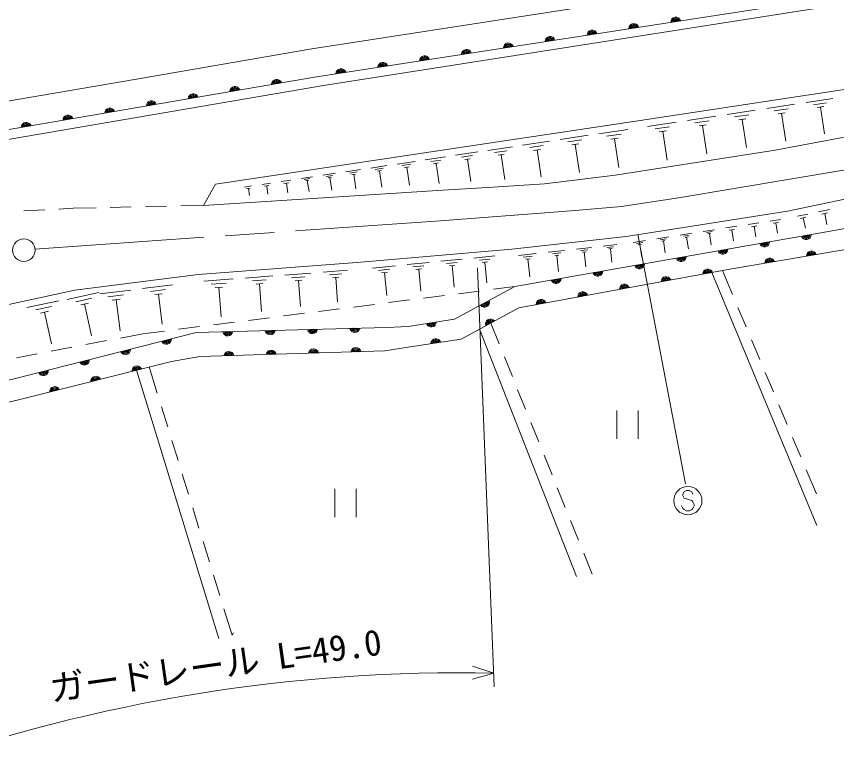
# Model space of a CAD drawing. Units: millimetres, scale not verified. Extents: x 40000 to 680000, y 20000 to 380000.
# Drawn here: x 262832 to 320950, y 266436 to 319676 of the extents above; entities that cross this region are included whole.
import ezdxf
from ezdxf.enums import TextEntityAlignment as Align

# ---------------------------------------------------------------- set-up
doc = ezdxf.new("R2010")
doc.units = ezdxf.units.MM
doc.header["$LTSCALE"] = 1000
doc.linetypes.add('CHAIN', pattern=[18.5, 12, -1.5, 3.5, -1.5])
for name, color, linetype, lineweight in [('M-BGD', 7, 'Continuous', 13), ('M-BMK', 2, 'CHAIN', 13), ('M-BMK-SRVR', 3, 'Continuous', 13), ('M-STR-HTXT', 7, 'Continuous', 13), ('M-STR-STRC', 7, 'Continuous', 13)]:
    doc.layers.add(name, color=color, linetype=linetype, lineweight=lineweight)
doc.styles.add('ＭＳ ゴシック', font='')
doc.styles.get('ＭＳ ゴシック').set_extended_font_data('MS Gothic')

msp = doc.modelspace()

# ---------------------------------------------------------------- linework, layer by layer
at = {"layer": 'M-BGD'}
for p, q in [((318795, 313574), (320682, 313858)), ((315996, 313152), (317964, 313448)), ((319302, 313409), (320246, 313551)), ((319574, 313208), (320045, 313279)), ((313187, 312729), (315188, 313030)), ((313725, 312554), (314726, 312705)), ((316525, 312980), (317509, 313128)), ((316808, 312771), (317300, 312845)), ((317054, 312808), (317350, 310841)), ((319809, 313244), (320094, 311356)), ((307549, 311880), (309577, 312186)), ((310375, 312306), (312389, 312609)), ((310916, 312130), (311924, 312281)), ((314013, 312342), (314513, 312417)), ((314263, 312380), (314564, 310379)), ((304107, 311362), (306151, 311670)), ((308094, 311703), (309108, 311856)), ((308386, 311488), (308893, 311564)), ((308639, 311526), (308945, 309498)), ((311206, 311916), (311710, 311992)), ((311458, 311954), (311761, 309939)), ((301360, 310949), (303345, 311247)), ((304656, 311183), (305678, 311337)), ((304950, 310966), (305461, 311043)), ((305206, 311005), (305513, 308960)), ((296236, 310178), (297985, 310441)), ((298695, 310548), (300606, 310835)), ((299209, 310381), (300164, 310524)), ((301894, 310775), (302886, 310925)), ((302179, 310564), (302675, 310639)), ((302427, 310602), (302726, 308617)), ((293943, 309832), (295527, 310071)), ((294369, 309694), (295161, 309813)), ((296706, 310025), (297581, 310156)), ((296958, 309839), (297395, 309905)), ((297176, 309872), (297440, 308123)), ((299483, 310178), (299961, 310250)), ((299722, 310214), (300010, 308303)), ((289807, 309210), (291088, 309403)), ((290151, 309098), (290791, 309194)), ((291807, 309511), (293232, 309725)), ((292190, 309386), (292902, 309494)), ((292395, 309235), (292751, 309289)), ((292573, 309262), (292787, 307837)), ((294597, 309526), (294993, 309585)), ((294795, 309556), (295033, 307971)), ((286186, 308665), (287207, 308819)), ((286460, 308576), (286971, 308653)), ((287936, 308928), (289083, 309101)), ((288244, 308828), (288817, 308914)), ((288409, 308706), (288696, 308749)), ((288552, 308728), (288725, 307581)), ((290335, 308962), (290655, 309010)), ((290495, 308986), (290688, 307705)), ((281587, 307973), (282279, 308077)), ((283019, 308188), (283813, 308308)), ((283232, 308119), (283629, 308179)), ((283346, 308035), (283545, 308064)), ((283446, 308049), (283565, 307255)), ((284549, 308419), (285453, 308555)), ((284792, 308340), (285244, 308408)), ((284922, 308244), (285148, 308278)), ((285035, 308261), (285171, 307357)), ((286607, 308467), (286863, 308506)), ((286735, 308486), (286889, 307465)), ((276098, 306285), (276937, 307779)), ((278997, 307583), (279502, 307659)), ((279142, 307476), (279395, 307514)), ((279268, 307495), (279345, 306989)), ((280249, 307771), (280844, 307861)), ((280420, 307645), (280718, 307690)), ((280569, 307667), (280658, 307072)), ((281786, 307826), (282132, 307878)), ((281959, 307852), (282063, 307160)), ((274474, 306248), (276098, 306285)), ((263349, 305892), (264847, 305971)), ((265845, 306023), (266851, 306076)), ((266851, 306076), (268475, 306113)), ((269475, 306135), (270975, 306169)), ((271974, 306192), (273474, 306225)), ((319678, 305819), (320455, 305981)), ((319913, 305665), (320301, 305746)), ((320107, 305706), (320269, 304929)), ((316252, 305173), (316986, 305288)), ((318176, 305506), (318914, 305660)), ((318399, 305360), (318768, 305437)), ((318584, 305398), (318738, 304660)), ((311503, 304429), (312308, 304555)), ((313110, 304681), (313891, 304803)), ((313336, 304516), (313726, 304577)), ((313531, 304547), (313653, 303766)), ((314693, 304929), (315450, 305047)), ((314912, 304769), (315290, 304828)), ((315101, 304799), (315220, 304042)), ((316464, 305018), (316831, 305076)), ((316648, 305047), (316763, 304313)), ((308216, 303914), (309069, 304048)), ((309872, 304174), (310701, 304304)), ((310095, 304103), (310510, 304167)), ((310215, 304015), (310422, 304048)), ((310319, 304031), (310448, 303203)), ((311720, 304360), (312122, 304423)), ((311836, 304275), (312037, 304307)), ((311937, 304291), (312063, 303486)), ((304415, 303397), (305376, 303503)), ((306534, 303651), (307413, 303789)), ((306771, 303576), (307210, 303644)), ((306898, 303483), (307118, 303517)), ((307008, 303500), (307146, 302622)), ((308446, 303841), (308872, 303908)), ((308569, 303751), (308782, 303785)), ((308676, 303768), (308809, 302914)), ((298406, 302733), (299668, 302872)), ((300516, 302966), (301671, 303094)), ((300821, 302853), (301398, 302917)), ((302517, 303187), (303573, 303304)), ((302795, 303084), (303323, 303143)), ((302942, 302967), (303206, 302996)), ((303074, 302981), (303190, 301925)), ((304669, 303303), (305149, 303356)), ((304802, 303196), (305042, 303223)), ((304922, 303210), (305028, 302249)), ((290509, 302082), (292084, 302238)), ((292906, 302320), (294429, 302471)), ((293306, 302167), (294067, 302243)), ((295251, 302552), (296723, 302699)), ((295637, 302405), (296373, 302478)), ((295840, 302239), (296208, 302276)), ((296024, 302257), (296170, 300785)), ((298739, 302610), (299370, 302680)), ((298914, 302470), (299230, 302505)), ((299072, 302487), (299211, 301226)), ((300981, 302725), (301270, 302757)), ((301125, 302741), (301253, 301585)), ((284557, 301550), (286297, 301681)), ((288058, 301838), (289686, 302000)), ((288485, 301675), (289299, 301756)), ((290922, 301924), (291710, 302002)), ((291139, 301746), (291532, 301786)), ((291336, 301766), (291492, 300191)), ((293515, 301996), (293896, 302033)), ((293706, 302014), (293857, 300491)), ((312854, 301662), (313566, 299971)), ((276104, 300914), (278184, 301071)), ((279041, 301135), (281003, 301283)), ((281857, 301347), (283705, 301486)), ((282336, 301150), (283261, 301220)), ((285009, 301365), (285878, 301430)), ((285242, 301164), (285677, 301197)), ((285460, 301180), (285591, 299441)), ((288709, 301492), (289116, 301532)), ((288912, 301512), (289074, 299884)), ((319549, 283584), (312108, 301526)), ((271770, 300385), (273895, 300653)), ((276644, 300693), (277684, 300772)), ((276923, 300453), (277443, 300492)), ((279550, 300927), (280531, 301000)), ((279813, 300700), (280304, 300737)), ((280059, 300718), (280206, 298757)), ((282585, 300937), (283047, 300972)), ((282816, 300954), (282955, 299106)), ((296632, 300340), (298154, 300533)), ((266420, 299613), (268672, 300103)), ((268733, 300002), (270937, 300280)), ((269319, 299796), (270421, 299935)), ((272335, 300187), (273397, 300321)), ((272634, 299955), (273165, 300022)), ((272899, 299988), (273168, 297863)), ((277183, 300472), (277340, 298393)), ((291672, 299710), (293160, 299899)), ((294152, 300025), (295640, 300214)), ((263577, 299033), (265829, 299523)), ((267044, 299454), (268170, 299699)), ((267387, 299234), (267950, 299356)), ((269629, 299555), (270180, 299625)), ((269905, 299590), (270183, 297387)), ((289192, 299395), (290680, 299584)), ((264201, 298874), (265327, 299119)), ((264544, 298654), (265107, 298776)), ((267668, 299295), (268158, 297043)), ((284232, 298765), (285720, 298954)), ((286712, 299080), (288200, 299269)), ((313954, 299050), (314536, 297667)), ((264826, 298715), (265315, 296463)), ((279272, 298135), (280760, 298324)), ((281752, 298450), (283240, 298639)), ((274312, 297505), (275800, 297694)), ((276792, 297820), (278280, 298009)), ((297036, 296466), (296438, 297945)), ((270204, 296883), (271798, 297185)), ((271798, 297185), (273320, 297379)), ((295646, 297515), (302508, 279980)), ((267748, 296416), (269222, 296696)), ((314924, 296746), (315506, 295363)), ((265292, 295950), (266765, 296229)), ((262836, 295483), (264309, 295763)), ((297974, 294148), (297411, 295539)), ((272241, 294828), (272815, 292971)), ((277167, 275588), (271337, 294601)), ((315894, 294442), (316477, 293059)), ((298911, 291830), (298349, 293221)), ((273110, 292015), (273553, 290582)), ((316865, 292138), (317447, 290755)), ((305379, 291748), (305379, 289748)), ((306879, 291748), (306879, 289748)), ((299848, 289513), (299286, 290903)), ((273848, 289627), (274291, 288193)), ((317835, 289834), (318417, 288451)), ((300786, 287195), (300223, 288586)), ((274586, 287238), (275028, 285805)), ((318805, 287529), (319517, 285839)), ((285397, 286197), (285397, 284197)), ((286897, 286197), (286897, 284197)), ((301723, 284878), (301161, 286268)), ((275323, 284849), (275766, 283416)), ((302661, 282560), (302098, 283951)), ((276061, 282461), (276504, 281028)), ((303634, 280153), (303035, 281633)), ((276799, 280072), (277242, 278639)), ((277537, 277683), (278111, 275826)), ((278111, 275826), (278215, 275982))]:
    msp.add_line(p, q, dxfattribs=at)
for points in [[(450337, 320999), (446182, 321921), (436665, 323726), (421166, 326055), (408077, 327237), (400564, 327692), (391266, 328028), (379353, 328025), (371833, 327959), (361464, 327563), (348410, 326613), (335071, 325153), (322834, 323444), (300605, 319973), (283771, 317367), (271209, 315210), (257368, 312838), (253830, 312164), (240297, 309900), (188987, 301195)], [(450222, 319309), (445827, 320291), (436386, 322115), (423376, 324168), (407940, 325460), (400304, 326003), (391239, 326362), (379213, 326375), (371909, 326255), (361569, 325784), (348585, 324839), (335253, 323176), (323139, 321421), (284086, 315397), (257745, 310877), (189278, 299386)], [(284745, 314812), (323229, 320820), (335333, 322574), (347986, 324085), (360327, 325119), (371927, 325647), (379217, 325767), (391225, 325695), (399427, 325383), (407893, 324855), (423348, 323438), (436281, 321516), (445684, 319619), (449983, 318715)], [(276937, 307779), (307028, 312307), (321173, 314437), (339883, 316984), (346736, 317895), (355801, 318663), (362825, 319201), (370193, 319513), (376087, 319595), (391062, 319579), (401092, 319250), (408289, 318742), (420820, 317641), (425051, 317004), (427678, 316710), (431488, 316117), (437972, 314920)], [(276098, 306285), (293044, 307354), (296614, 307566), (300254, 307820), (305250, 308413), (316595, 310191), (324770, 311726), (334306, 313323), (344873, 314664), (354187, 315694), (360452, 316202), (371857, 316714), (380435, 316867), (389013, 316897), (394449, 316788), (401680, 316439), (424372, 314865), (439029, 313588)], [(189304, 298623), (257925, 310210), (284745, 314812)], [(297942, 303184), (306032, 304079), (317480, 305871), (324012, 307234), (332751, 308440), (341742, 309677), (353763, 310915), (361947, 311651), (370303, 312105), (381290, 312340), (392450, 312230), (401743, 311946), (408057, 311469), (420329, 309871), (427557, 309386)], [(233479, 285849), (236751, 285090), (249062, 288802), (251012, 289366), (255592, 292325), (262668, 293993), (275559, 297267), (289075, 297636), (290584, 297709), (293883, 298210), (298154, 300533), (324682, 305198), (335161, 306827), (346727, 308283), (366746, 309919), (380047, 310245), (393666, 310182)], [(393814, 308662), (380065, 308711), (371323, 308507), (366920, 308243), (359661, 307780), (346979, 306710), (334735, 305189), (324938, 303731), (313379, 301758), (298436, 299032), (294354, 296812), (290729, 296261), (288948, 295969), (275820, 295571), (273812, 295224), (263074, 292519), (255935, 290821), (251575, 288080), (249475, 287463), (236472, 283642), (230954, 284563)], [(233071, 285853), (245136, 293935), (247027, 295055), (249306, 295706), (259191, 298591), (266980, 300285), (275701, 301385), (286962, 302232), (297942, 303184)]]:
    msp.add_lwpolyline(points, dxfattribs=at)
for centre, radius, start, end in [((306586, 318813), 354, 17.56528, 179.97046), ((306586, 318813), 283, 19.78932, 177.74642), ((309551, 319270), 354, 17.56528, 179.97046), ((309551, 319270), 283, 19.78932, 177.74642), ((309551, 319270), 212, 23.53565, 174.0001), ((309551, 319270), 142, 31.24738, 166.28837), ((309551, 319270), 100, 41.56504, 155.97071), ((303621, 318355), 354, 17.56528, 179.97046), ((303621, 318355), 283, 19.78932, 177.74642), ((303621, 318355), 212, 23.53565, 174.0001), ((303621, 318355), 142, 31.24738, 166.28837), ((306586, 318813), 212, 23.53565, 174.0001), ((306586, 318813), 142, 31.24738, 166.28837), ((306586, 318813), 100, 41.56504, 155.97071), ((300656, 317898), 354, 17.56528, 179.97046), ((300656, 317898), 283, 19.78932, 177.74642), ((300656, 317898), 212, 23.53565, 174.0001), ((300656, 317898), 142, 31.24738, 166.28837), ((300656, 317898), 100, 41.56504, 155.97071), ((303621, 318355), 100, 41.56504, 155.97071), ((294726, 316984), 354, 17.56528, 179.97046), ((297691, 317441), 354, 17.56528, 179.97046), ((297691, 317441), 283, 19.78932, 177.74642), ((297691, 317441), 212, 23.53565, 174.0001), ((297691, 317441), 142, 31.24738, 166.28837), ((297691, 317441), 100, 41.56504, 155.97071), ((291761, 316526), 354, 17.56528, 179.97046), ((291761, 316526), 283, 19.78932, 177.74642), ((294726, 316984), 283, 19.78932, 177.74642), ((294726, 316984), 212, 23.53565, 174.0001), ((294726, 316984), 142, 31.24738, 166.28837), ((294726, 316984), 100, 41.56504, 155.97071), ((288796, 316069), 354, 17.56528, 179.97046), ((288796, 316069), 283, 19.78932, 177.74642), ((288796, 316069), 212, 23.53565, 174.0001), ((288796, 316069), 142, 31.24738, 166.28837), ((288796, 316069), 100, 41.56504, 155.97071), ((291761, 316526), 212, 23.53565, 174.0001), ((291761, 316526), 142, 31.24738, 166.28837), ((291761, 316526), 100, 41.56504, 155.97071), ((285831, 315612), 354, 17.56528, 179.97046), ((285831, 315612), 283, 19.78932, 177.74642), ((285831, 315612), 212, 23.53565, 174.0001), ((285831, 315612), 142, 31.24738, 166.28837), ((285831, 315612), 100, 41.56504, 155.97071), ((281273, 314860), 354, 18.53403, 180.9392), ((281273, 314860), 283, 20.75807, 178.71517), ((281273, 314860), 212, 24.50439, 174.96884), ((278317, 314352), 354, 18.53403, 180.9392), ((278317, 314352), 283, 20.75807, 178.71517), ((278317, 314352), 212, 24.50439, 174.96884), ((278317, 314352), 142, 32.21612, 167.25711), ((278317, 314352), 100, 42.53378, 156.93945), ((281273, 314860), 142, 32.21612, 167.25711), ((281273, 314860), 100, 42.53378, 156.93945), ((275360, 313845), 354, 18.53403, 180.9392), ((275360, 313845), 283, 20.75807, 178.71517), ((275360, 313845), 212, 24.50439, 174.96884), ((275360, 313845), 142, 32.21612, 167.25711), ((275360, 313845), 100, 42.53378, 156.93945), ((272403, 313338), 354, 18.53403, 180.9392), ((272403, 313338), 283, 20.75807, 178.71517), ((272403, 313338), 212, 24.50439, 174.96884), ((272403, 313338), 142, 32.21612, 167.25711), ((272403, 313338), 100, 42.53378, 156.93945), ((269446, 312830), 354, 18.53403, 180.9392), ((269446, 312830), 283, 20.75807, 178.71517), ((269446, 312830), 212, 24.50439, 174.96884), ((269446, 312830), 142, 32.21612, 167.25711), ((269446, 312830), 100, 42.53378, 156.93945), ((263533, 311816), 354, 18.53403, 180.9392), ((263533, 311816), 283, 20.75807, 178.71517), ((266490, 312323), 354, 18.53403, 180.9392), ((266490, 312323), 283, 20.75807, 178.71517), ((266490, 312323), 212, 24.50439, 174.96884), ((266490, 312323), 142, 32.21612, 167.25711), ((266490, 312323), 100, 42.53378, 156.93945), ((263533, 311816), 212, 24.50439, 174.96884), ((263533, 311816), 142, 32.21612, 167.25711), ((263533, 311816), 100, 42.53378, 156.93945), ((318795, 304218), 354, 198.76999, 1.17517), ((318795, 304218), 283, 200.99403, 358.95113), ((318795, 304218), 212, 204.74035, 355.2048), ((318795, 304218), 142, 212.45208, 347.49307), ((318795, 304218), 100, 222.76974, 337.17541), ((315841, 303698), 354, 198.76999, 1.17517), ((315841, 303698), 283, 200.99403, 358.95113), ((315841, 303698), 212, 204.74035, 355.2048), ((315841, 303698), 142, 212.45208, 347.49307), ((315841, 303698), 100, 222.76974, 337.17541), ((312886, 303179), 354, 198.76999, 1.17517), ((312886, 303179), 283, 200.99403, 358.95113), ((312886, 303179), 212, 204.74035, 355.2048), ((312886, 303179), 142, 212.45208, 347.49307), ((312886, 303179), 100, 222.76974, 337.17541), ((319168, 302691), 354, 18.48465, 180.88983), ((319168, 302691), 283, 20.70869, 178.66579), ((319168, 302691), 212, 24.45502, 174.91947), ((319168, 302691), 142, 32.16675, 167.20774), ((309931, 302659), 354, 198.76999, 1.17517), ((309931, 302659), 283, 200.99403, 358.95113), ((309931, 302659), 212, 204.74035, 355.2048), ((309931, 302659), 142, 212.45208, 347.49307), ((309931, 302659), 100, 222.76974, 337.17541), ((316211, 302186), 354, 18.48465, 180.88983), ((316211, 302186), 283, 20.70869, 178.66579), ((316211, 302186), 212, 24.45502, 174.91947), ((316211, 302186), 142, 32.16675, 167.20774), ((316211, 302186), 100, 42.48441, 156.89007), ((319168, 302691), 100, 42.48441, 156.89007), ((306977, 302140), 354, 198.76999, 1.17517), ((306977, 302140), 283, 200.99403, 358.95113), ((306977, 302140), 212, 204.74035, 355.2048), ((306977, 302140), 142, 212.45208, 347.49307), ((306977, 302140), 100, 222.76974, 337.17541), ((311820, 301418), 354, 19.13453, 181.53971), ((311820, 301418), 283, 21.35857, 179.31567), ((301067, 301101), 354, 198.76999, 1.17517), ((301067, 301101), 283, 200.99403, 358.95113), ((301067, 301101), 212, 204.74035, 355.2048), ((301067, 301101), 142, 212.45208, 347.49307), ((301067, 301101), 100, 222.76974, 337.17541), ((304022, 301620), 354, 198.76999, 1.17517), ((304022, 301620), 283, 200.99403, 358.95113), ((304022, 301620), 212, 204.74035, 355.2048), ((304022, 301620), 142, 212.45208, 347.49307), ((304022, 301620), 100, 222.76974, 337.17541), ((308869, 300880), 354, 19.13453, 181.53971), ((308869, 300880), 283, 21.35857, 179.31567), ((308869, 300880), 212, 25.1049, 175.56934), ((311820, 301418), 212, 25.1049, 175.56934), ((311820, 301418), 142, 32.81663, 167.85761), ((311820, 301418), 100, 43.13429, 157.53995), ((305917, 300342), 354, 19.13453, 181.53971), ((305917, 300342), 283, 21.35857, 179.31567), ((305917, 300342), 212, 25.1049, 175.56934), ((305917, 300342), 142, 32.81663, 167.85761), ((308869, 300880), 142, 32.81663, 167.85761), ((308869, 300880), 100, 43.13429, 157.53995), ((302966, 299803), 354, 19.13453, 181.53971), ((302966, 299803), 283, 21.35857, 179.31567), ((302966, 299803), 212, 25.1049, 175.56934), ((302966, 299803), 142, 32.81663, 167.85761), ((302966, 299803), 100, 43.13429, 157.53995), ((305917, 300342), 100, 43.13429, 157.53995), ((295993, 299419), 354, 217.34112, 19.74629), ((295993, 299419), 283, 219.56515, 17.52225), ((295993, 299419), 212, 223.31148, 13.77593), ((295993, 299419), 142, 231.02321, 6.0642), ((295993, 299419), 100, 241.34087, 355.74654), ((300015, 299265), 354, 19.13453, 181.53971), ((300015, 299265), 283, 21.35857, 179.31567), ((300015, 299265), 212, 25.1049, 175.56934), ((300015, 299265), 142, 32.81663, 167.85761), ((300015, 299265), 100, 43.13429, 157.53995), ((296421, 297874), 354, 37.34112, 199.74629), ((296421, 297874), 283, 39.56515, 197.52225), ((286814, 297628), 354, 190.36283, 352.76801), ((286814, 297628), 283, 192.58687, 350.54397), ((286814, 297628), 212, 196.33319, 346.79764), ((286814, 297628), 142, 204.04492, 339.08591), ((286814, 297628), 100, 214.36258, 328.76825), ((292226, 298013), 354, 197.43454, 359.83972), ((292226, 298013), 283, 199.65858, 357.61568), ((292226, 298013), 212, 203.40491, 353.86936), ((292226, 298013), 142, 211.11664, 346.15763), ((292226, 298013), 100, 221.4343, 335.83996), ((296421, 297874), 212, 43.31148, 193.77593), ((296421, 297874), 142, 51.02321, 186.0642), ((296421, 297874), 100, 61.34087, 175.74654), ((277817, 297383), 354, 190.36283, 352.76801), ((277817, 297383), 283, 192.58687, 350.54397), ((277817, 297383), 212, 196.33319, 346.79764), ((277817, 297383), 142, 204.04492, 339.08591), ((277817, 297383), 100, 214.36258, 328.76825), ((280816, 297464), 354, 190.36283, 352.76801), ((280816, 297464), 283, 192.58687, 350.54397), ((280816, 297464), 212, 196.33319, 346.79764), ((280816, 297464), 142, 204.04492, 339.08591), ((280816, 297464), 100, 214.36258, 328.76825), ((283815, 297546), 354, 190.36283, 352.76801), ((283815, 297546), 283, 192.58687, 350.54397), ((283815, 297546), 212, 196.33319, 346.79764), ((283815, 297546), 142, 204.04492, 339.08591), ((283815, 297546), 100, 214.36258, 328.76825), ((273462, 296790), 354, 203.04641, 5.45158), ((273462, 296790), 283, 205.27044, 3.22754), ((273462, 296790), 212, 209.01677, 359.48122), ((273462, 296790), 142, 216.7285, 351.76949), ((273462, 296790), 100, 227.04616, 341.45183), ((292549, 296483), 354, 17.43454, 179.83972), ((292549, 296483), 283, 19.65858, 177.61568), ((292549, 296483), 212, 23.40491, 173.86936), ((292549, 296483), 142, 31.11664, 166.15763), ((292549, 296483), 100, 41.4343, 155.83996), ((270554, 296052), 354, 203.04641, 5.45158), ((270554, 296052), 283, 205.27044, 3.22754), ((270554, 296052), 212, 209.01677, 359.48122), ((270554, 296052), 142, 216.7285, 351.76949), ((270554, 296052), 100, 227.04616, 341.45183), ((277888, 295579), 354, 10.53616, 172.94134), ((277888, 295579), 283, 12.7602, 170.7173), ((280886, 295670), 354, 10.53616, 172.94134), ((280886, 295670), 283, 12.7602, 170.7173), ((280886, 295670), 212, 16.50653, 166.97098), ((283885, 295761), 354, 10.53616, 172.94134), ((283885, 295761), 283, 12.7602, 170.7173), ((283885, 295761), 212, 16.50653, 166.97098), ((283885, 295761), 142, 24.21826, 159.25925), ((283885, 295761), 100, 34.53592, 148.94158), ((286884, 295852), 354, 10.53616, 172.94134), ((286884, 295852), 283, 12.7602, 170.7173), ((286884, 295852), 212, 16.50653, 166.97098), ((286884, 295852), 142, 24.21826, 159.25925), ((286884, 295852), 100, 34.53592, 148.94158), ((267646, 295313), 354, 203.04641, 5.45158), ((267646, 295313), 283, 205.27044, 3.22754), ((267646, 295313), 212, 209.01677, 359.48122), ((267646, 295313), 142, 216.7285, 351.76949), ((267646, 295313), 100, 227.04616, 341.45183), ((277888, 295579), 212, 16.50653, 166.97098), ((277888, 295579), 142, 24.21826, 159.25925), ((277888, 295579), 100, 34.53592, 148.94158), ((280886, 295670), 142, 24.21826, 159.25925), ((280886, 295670), 100, 34.53592, 148.94158), ((271365, 294552), 354, 22.93847, 185.34365), ((271365, 294552), 283, 25.16251, 183.11961), ((271365, 294552), 212, 28.90884, 179.37329), ((271365, 294552), 142, 36.62057, 171.66156), ((264739, 294575), 354, 203.04641, 5.45158), ((264739, 294575), 283, 205.27044, 3.22754), ((264739, 294575), 212, 209.01677, 359.48122), ((264739, 294575), 142, 216.7285, 351.76949), ((264739, 294575), 100, 227.04616, 341.45183), ((268456, 293819), 354, 22.93847, 185.34365), ((268456, 293819), 283, 25.16251, 183.11961), ((271365, 294552), 100, 46.93823, 161.3439), ((268456, 293819), 212, 28.90884, 179.37329), ((268456, 293819), 142, 36.62057, 171.66156), ((268456, 293819), 100, 46.93823, 161.3439), ((265547, 293086), 354, 22.93847, 185.34365), ((265547, 293086), 283, 25.16251, 183.11961), ((265547, 293086), 212, 28.90884, 179.37329), ((265547, 293086), 142, 36.62057, 171.66156), ((265547, 293086), 100, 46.93823, 161.3439)]:
    msp.add_arc(centre, radius, start, end, dxfattribs=at)
at = {"layer": 'M-BMK'}
msp.add_lwpolyline([(264149, 303188), (292871, 305186), (302426, 305908), (305704, 306203), (309739, 306811), (323826, 309185), (328688, 309996), (337187, 311193), (346786, 312328), (356513, 313241), (362609, 313690)], dxfattribs=at)
at = {"layer": 'M-BMK-SRVR'}
msp.add_circle((263353, 303104), 800, dxfattribs=at)
at = {"layer": 'M-STR-HTXT'}
for p, q in [((295509, 301852), (296691, 272155)), ((296652, 273134), (295162, 273615)), ((296652, 273134), (295143, 272715))]:
    msp.add_line(p, q, dxfattribs=at)
msp.add_arc((294248, 156607), 116552, 88.81818, 109.55501, dxfattribs=at)
at = {"layer": 'M-STR-STRC'}
for p, q in [((310240, 286549), (306859, 304208)), ((310138, 285992), (310047, 285810)), ((310319, 286083), (310138, 285992)), ((310501, 286083), (310319, 286083)), ((310683, 285992), (310501, 286083)), ((310774, 285810), (310683, 285992)), ((310047, 285810), (310047, 285719)), ((310047, 285719), (310138, 285538)), ((310138, 285538), (310683, 285356)), ((310047, 284810), (309956, 284992)), ((310138, 284719), (310047, 284810)), ((310683, 285356), (310774, 285265)), ((310774, 284810), (310683, 284719)), ((310774, 285265), (310865, 285083)), ((310865, 284992), (310774, 284810)), ((310865, 285083), (310865, 284992)), ((310319, 284628), (310138, 284719)), ((310501, 284628), (310319, 284628)), ((310683, 284719), (310501, 284628))]:
    msp.add_line(p, q, dxfattribs=at)
msp.add_circle((310410, 285356), 1000, dxfattribs=at)

# ---------------------------------------------------------------- texts
at = {"layer": 'M-STR-HTXT', "style": 'ＭＳ ゴシック'}
msp.add_text('ガードレール L=49.0', height=1833, rotation=8.101, dxfattribs=at).set_placement((276946, 273695), align=Align.MIDDLE_CENTER)

doc.saveas('drawing.dxf')
